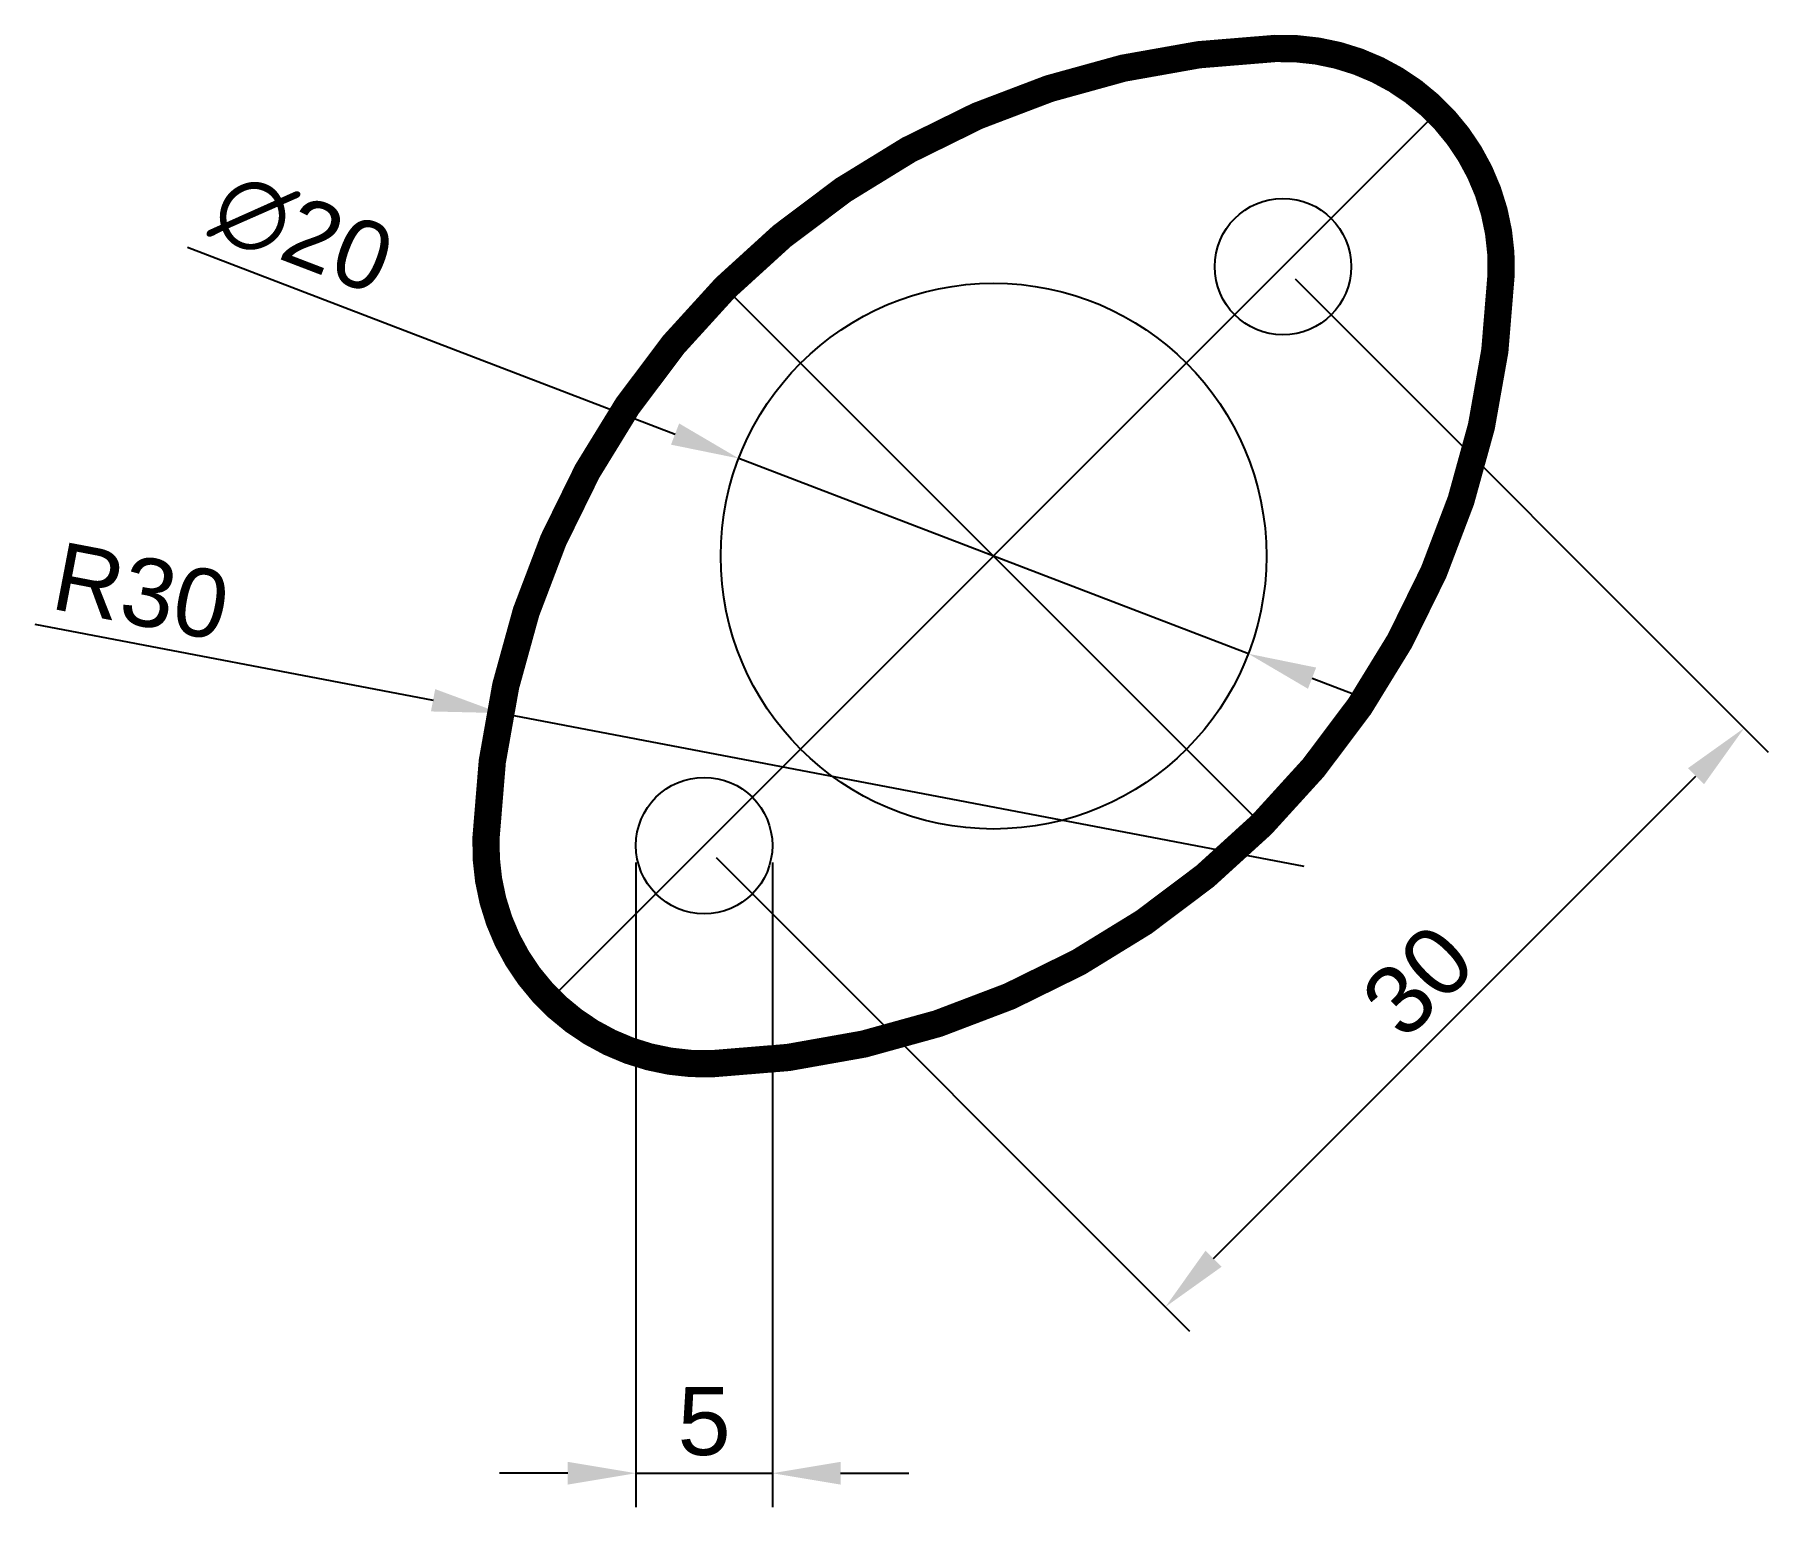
# Model space of a CAD drawing. Header units: millimetres. Extents: x 3158.6 to 3222.1, y 1766.4 to 1820.3.
import ezdxf

# ---------------------------------------------------------------- set-up
doc = ezdxf.new("R2010")
doc.units = ezdxf.units.MM
doc.layers.add('cotas', color=253, linetype='Continuous')
doc.styles.get("Standard").update_dxf_attribs({"font": 'arial.ttf'})
doc.dimstyles.new('ISO-25', dxfattribs={"dimtxt": 2.5, "dimasz": 2.5, "dimexe": 1.25, "dimexo": 0.625, "dimtad": 1, "dimtxsty": 'Standard', "dimcen": 2.5, "dimadec": 0, "dimazin": 0, "dimtfac": 1, "dimtmove": 0, "dimatfit": 3, "dimfxl": 1, "dimarcsym": 0})

# ---------------------------------------------------------------- blocks, each defined once
blk = doc.blocks.new('*D2')
at = {"layer": 'cotas', "color": 0, "lineweight": -2, "transparency": 16777216}
for p, q in [((3158.596, 1798.734), (3173.197, 1795.945)), ((3205.12, 1789.848), (3175.652, 1795.476))]:
    blk.add_line(p, q, dxfattribs=at)
blk.add_arc((3205.12, 1789.848), 30, 134.17955, 171.57378, dxfattribs=at)
at = {"layer": 'cotas', "color": 0, "transparency": 16777216}
blk.add_solid([(3173.275, 1796.354), (3173.119, 1795.536), (3175.652, 1795.476)], dxfattribs=at)
at = {"layer": 'Defpoints', "color": 0, "transparency": 16777216}
for p in [(3175.652, 1795.476), (3205.12, 1789.848)]:
    blk.add_point(p, dxfattribs=at)
at = {"layer": 'cotas', "color": 0, "transparency": 16777216, "insert": (3162.497, 1799.926), "char_height": 2.5, "attachment_point": 5, "rotation": 349.18646}
blk.add_mtext('R30', dxfattribs=at)
blk = doc.blocks.new('*D4')
at = {"layer": 'cotas', "color": 0, "lineweight": -2, "transparency": 16777216}
for p, q in [((3204.788, 1811.392), (3222.135, 1794.046)), ((3201.806, 1775.484), (3219.483, 1793.162)), ((3183.575, 1790.179), (3200.922, 1772.832))]:
    blk.add_line(p, q, dxfattribs=at)
at = {"layer": 'cotas', "color": 0, "transparency": 16777216}
for points in [[(3219.189, 1793.456), (3219.778, 1792.867), (3221.251, 1794.929)], [(3201.511, 1775.779), (3202.1, 1775.189), (3200.038, 1773.716)]]:
    blk.add_solid(points, dxfattribs=at)
at = {"layer": 'Defpoints', "color": 0, "transparency": 16777216}
for p in [(3204.346, 1811.834), (3221.251, 1794.929), (3183.133, 1790.621)]:
    blk.add_point(p, dxfattribs=at)
at = {"layer": 'cotas', "color": 0, "transparency": 16777216, "insert": (3209.3, 1785.668), "char_height": 2.5, "attachment_point": 5, "rotation": 45}
blk.add_mtext('30', dxfattribs=at)
blk = doc.blocks.new('*D5')
at = {"layer": 'cotas', "color": 0, "lineweight": -2, "transparency": 16777216}
for p, q in [((3180.633, 1789.996), (3180.633, 1766.372)), ((3185.633, 1789.996), (3185.633, 1766.372)), ((3178.133, 1767.622), (3175.633, 1767.622)), ((3180.633, 1767.622), (3185.633, 1767.622)), ((3188.133, 1767.622), (3190.633, 1767.622))]:
    blk.add_line(p, q, dxfattribs=at)
at = {"layer": 'cotas', "color": 0, "transparency": 16777216}
for points in [[(3178.133, 1768.039), (3178.133, 1767.206), (3180.633, 1767.622)], [(3188.133, 1768.039), (3188.133, 1767.206), (3185.633, 1767.622)]]:
    blk.add_solid(points, dxfattribs=at)
at = {"layer": 'Defpoints', "color": 0, "transparency": 16777216}
for p in [(3180.633, 1790.621), (3185.633, 1790.621), (3185.633, 1767.622)]:
    blk.add_point(p, dxfattribs=at)
at = {"layer": 'cotas', "color": 0, "transparency": 16777216, "insert": (3183.133, 1769.519), "char_height": 2.5, "attachment_point": 5}
blk.add_mtext('5', dxfattribs=at)
blk = doc.blocks.new('*D6')
at = {"layer": 'cotas', "color": 0, "lineweight": -2, "transparency": 16777216}
for p, q in [((3164.192, 1812.549), (3182.067, 1805.7)), ((3203.078, 1797.65), (3184.402, 1804.805)), ((3205.412, 1796.755), (3207.747, 1795.861))]:
    blk.add_line(p, q, dxfattribs=at)
at = {"layer": 'cotas', "color": 0, "transparency": 16777216}
for points in [[(3182.216, 1806.089), (3181.918, 1805.311), (3184.402, 1804.805)], [(3205.562, 1797.144), (3205.263, 1796.366), (3203.078, 1797.65)]]:
    blk.add_solid(points, dxfattribs=at)
at = {"layer": 'Defpoints', "color": 0, "transparency": 16777216}
for p in [(3184.402, 1804.805), (3203.078, 1797.65)]:
    blk.add_point(p, dxfattribs=at)
at = {"layer": 'cotas', "color": 0, "transparency": 16777216, "insert": (3168.419, 1813.04), "char_height": 2.5, "attachment_point": 5, "rotation": 339.03605}
blk.add_mtext('∅20', dxfattribs=at)

msp = doc.modelspace()

# ---------------------------------------------------------------- linework, layer by layer
at = {"const_width": 1}
msp.add_lwpolyline([(3183.414, 1782.626, 0.393768), (3212.342, 1811.553, 0.434959), (3204.065, 1819.829, 0.393768), (3175.138, 1790.902, 0.434959)], format="xyb", close=True, dxfattribs=at)
for centre, radius in [((3204.346, 1811.834), 2.5), ((3193.74, 1801.228), 10), ((3183.133, 1790.621), 2.5)]:
    msp.add_circle(centre, radius)
at = {"layer": 'cotas'}
for p, q in [((3177.476, 1784.964), (3210.003, 1817.491)), ((3183.906, 1811.061), (3203.573, 1791.394))]:
    msp.add_line(p, q, dxfattribs=at)

# ---------------------------------------------------------------- dimensions: what is measured, and where the dimension line sits
dim = msp.add_diameter_dim_2p(p1=(3203.078, 1797.65), p2=(3184.402, 1804.805), dimstyle='ISO-25', dxfattribs=at)
dim.commit()
dim.dimension.update_dxf_attribs({"geometry": '*D6', "text_midpoint": (3167.714, 1811.199), "dimtype": 163})
dim = msp.add_linear_dim(base=(3221.251, 1794.929), p1=(3183.133, 1790.621), p2=(3204.346, 1811.834), angle=45, dimstyle='ISO-25', dxfattribs=at)
dim.commit()
dim.dimension.update_dxf_attribs({"geometry": '*D4', "text_midpoint": (3209.3, 1785.668)})
dim = msp.add_radius_dim(center=(3205.12, 1789.848), mpoint=(3175.652, 1795.476), dimstyle='ISO-25', dxfattribs=at)
dim.commit()
dim.dimension.update_dxf_attribs({"geometry": '*D2', "text_midpoint": (3162.14, 1798.057), "dimtype": 164})
dim = msp.add_linear_dim(base=(3185.633, 1767.622), p1=(3180.633, 1790.621), p2=(3185.633, 1790.621), dimstyle='ISO-25', dxfattribs=at)
dim.commit()
dim.dimension.update_dxf_attribs({"geometry": '*D5', "text_midpoint": (3183.133, 1769.519)})

doc.saveas('drawing.dxf')
